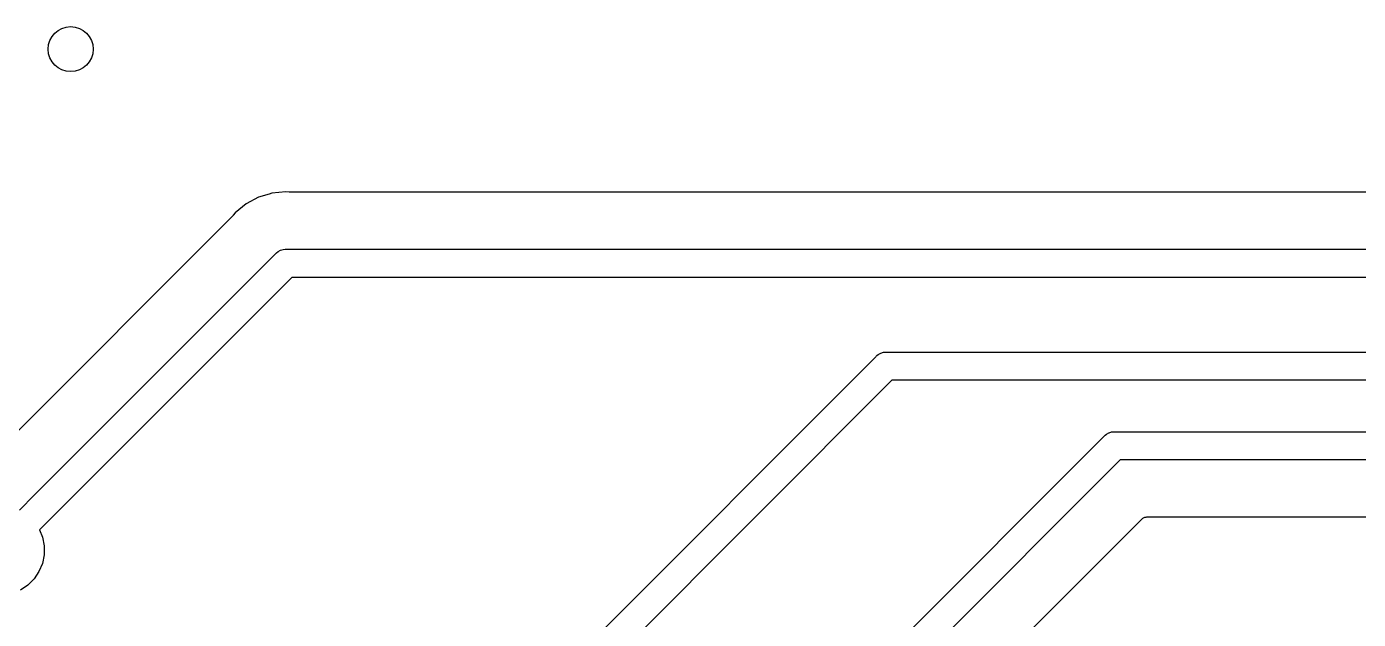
# Model space of a CAD drawing. Extents: x 1 to 139, y -76 to -1.
# Drawn here: x 20.56 to 32.42, y -56.51 to -51.23 of the extents above; entities that cross this region are included whole.
import ezdxf

# ---------------------------------------------------------------- set-up
doc = ezdxf.new("R2010")
doc.units = 0
doc.header["$MEASUREMENT"] = 0
doc.layers.add('BLACK', color=7, linetype='CONTINUOUS')

msp = doc.modelspace()

# ---------------------------------------------------------------- linework, layer by layer
at = {"layer": 'BLACK', "linetype": 'CONTINUOUS'}
for p, q in [((22.7217, -52.7236), (22.627, -52.7524)), ((22.7463, -52.7162), (22.7217, -52.7236)), ((22.7217, -52.7236), (22.7217, -52.7236)), ((22.8704, -52.7039), (22.7463, -52.7162)), ((22.8984, -52.7067), (22.8704, -52.7039)), ((22.9011, -52.7067), (22.8984, -52.7067)), ((22.9037, -52.707), (22.9011, -52.7067)), ((22.9046, -52.707), (22.9037, -52.707)), ((53.3198, -52.707), (22.9046, -52.707)), ((22.517, -52.8111), (22.4206, -52.8902)), ((22.627, -52.7524), (22.517, -52.8111)), ((22.3986, -52.9166), (20.3499, -54.9653)), ((22.4003, -52.9145), (22.3986, -52.9166)), ((22.4022, -52.9127), (22.4003, -52.9145)), ((22.4028, -52.912), (22.4022, -52.9127)), ((22.4206, -52.8902), (22.4028, -52.912)), ((22.8223, -53.224), (22.8459, -53.2168)), ((22.8459, -53.2168), (22.8643, -53.215)), ((22.8643, -53.215), (22.8704, -53.2144)), ((22.8643, -53.215), (22.8643, -53.215)), ((22.8704, -53.2144), (22.8765, -53.215)), ((22.8765, -53.215), (53.3479, -53.215)), ((20.6345, -55.3992), (22.7777, -53.2559)), ((22.7777, -53.2559), (22.7816, -53.2512)), ((22.7816, -53.2512), (22.7863, -53.2473)), ((22.7863, -53.2473), (22.8006, -53.2356)), ((22.7863, -53.2473), (22.7863, -53.2473)), ((22.8006, -53.2356), (22.8223, -53.224)), ((22.8006, -53.2356), (22.8006, -53.2356)), ((22.8006, -53.2356), (22.8006, -53.2356)), ((22.9222, -53.465), (20.8112, -55.5759)), ((53.3022, -53.465), (22.9222, -53.465)), ((28.1204, -54.1704), (28.1243, -54.1657)), ((28.1243, -54.1657), (28.1309, -54.1602)), ((28.1309, -54.1602), (28.1433, -54.1501)), ((28.1433, -54.1501), (28.165, -54.1385)), ((28.165, -54.1385), (28.1886, -54.1313)), ((28.1886, -54.1313), (28.207, -54.1295)), ((28.207, -54.1295), (28.2131, -54.1289)), ((28.207, -54.1295), (28.207, -54.1295)), ((28.2131, -54.1289), (28.2192, -54.1295)), ((28.2192, -54.1295), (49.7005, -54.1295)), ((25.4332, -56.8576), (28.1204, -54.1704)), ((28.2649, -54.3795), (25.6423, -57.0021)), ((49.6548, -54.3795), (28.2649, -54.3795)), ((28.0055, -57.025), (30.152, -54.8785)), ((30.152, -54.8785), (30.1559, -54.8738)), ((30.1559, -54.8738), (30.1637, -54.8674)), ((30.1637, -54.8674), (30.1749, -54.8582)), ((30.1749, -54.8582), (30.1966, -54.8466)), ((30.1966, -54.8466), (30.1989, -54.8459)), ((30.1989, -54.8459), (30.2202, -54.8394)), ((30.2202, -54.8394), (30.2386, -54.8376)), ((30.2386, -54.8376), (30.2447, -54.837)), ((30.2386, -54.8376), (30.2386, -54.8376)), ((30.2447, -54.837), (30.2508, -54.8376)), ((30.2508, -54.8376), (44.0627, -54.8376)), ((30.2965, -55.0876), (28.15, -57.234)), ((44.017, -55.0876), (30.2965, -55.0876)), ((20.4996, -55.534), (20.6344, -55.3992)), ((20.6344, -55.3992), (20.6345, -55.3992)), ((20.8112, -55.5759), (20.6764, -55.7107)), ((20.8112, -55.5759), (20.8112, -55.5759)), ((28.5291, -57.5734), (30.4883, -55.6142)), ((30.4883, -55.6142), (30.4885, -55.614)), ((30.4885, -55.614), (30.4889, -55.6136)), ((30.4885, -55.614), (30.4885, -55.614)), ((30.4885, -55.614), (30.4885, -55.614)), ((30.4889, -55.6136), (30.4935, -55.6099)), ((30.4935, -55.6099), (30.4981, -55.6062)), ((30.4981, -55.6062), (30.4984, -55.6061)), ((30.4984, -55.6061), (30.4986, -55.6058)), ((30.4986, -55.6058), (30.5038, -55.6031)), ((30.5038, -55.6031), (30.509, -55.6004)), ((30.509, -55.6004), (30.5093, -55.6003)), ((30.5093, -55.6003), (30.5096, -55.6001)), ((30.5096, -55.6001), (30.5153, -55.5985)), ((30.5153, -55.5985), (30.5209, -55.5968)), ((30.5209, -55.5968), (30.5212, -55.5968)), ((30.5212, -55.5968), (30.5215, -55.5967)), ((30.5215, -55.5967), (30.5274, -55.5962)), ((30.5274, -55.5962), (30.5332, -55.5956)), ((30.5332, -55.5956), (37.8959, -55.5956)), ((20.6764, -55.7107), (20.7031, -55.7752)), ((20.7031, -55.7752), (20.7185, -55.8525)), ((20.7185, -55.9313), (20.7031, -56.0086)), ((20.7185, -55.8525), (20.7185, -55.9313)), ((20.7031, -56.0086), (20.673, -56.0814)), ((20.6292, -56.1469), (20.5735, -56.2026)), ((20.673, -56.0814), (20.6292, -56.1469)), ((20.5735, -56.2026), (20.508, -56.2464))]:
    msp.add_line(p, q, dxfattribs=at)
at = {"layer": 'BLACK'}
msp.add_circle((20.955, -51.435), 0.2, dxfattribs=at)

doc.saveas('drawing.dxf')
